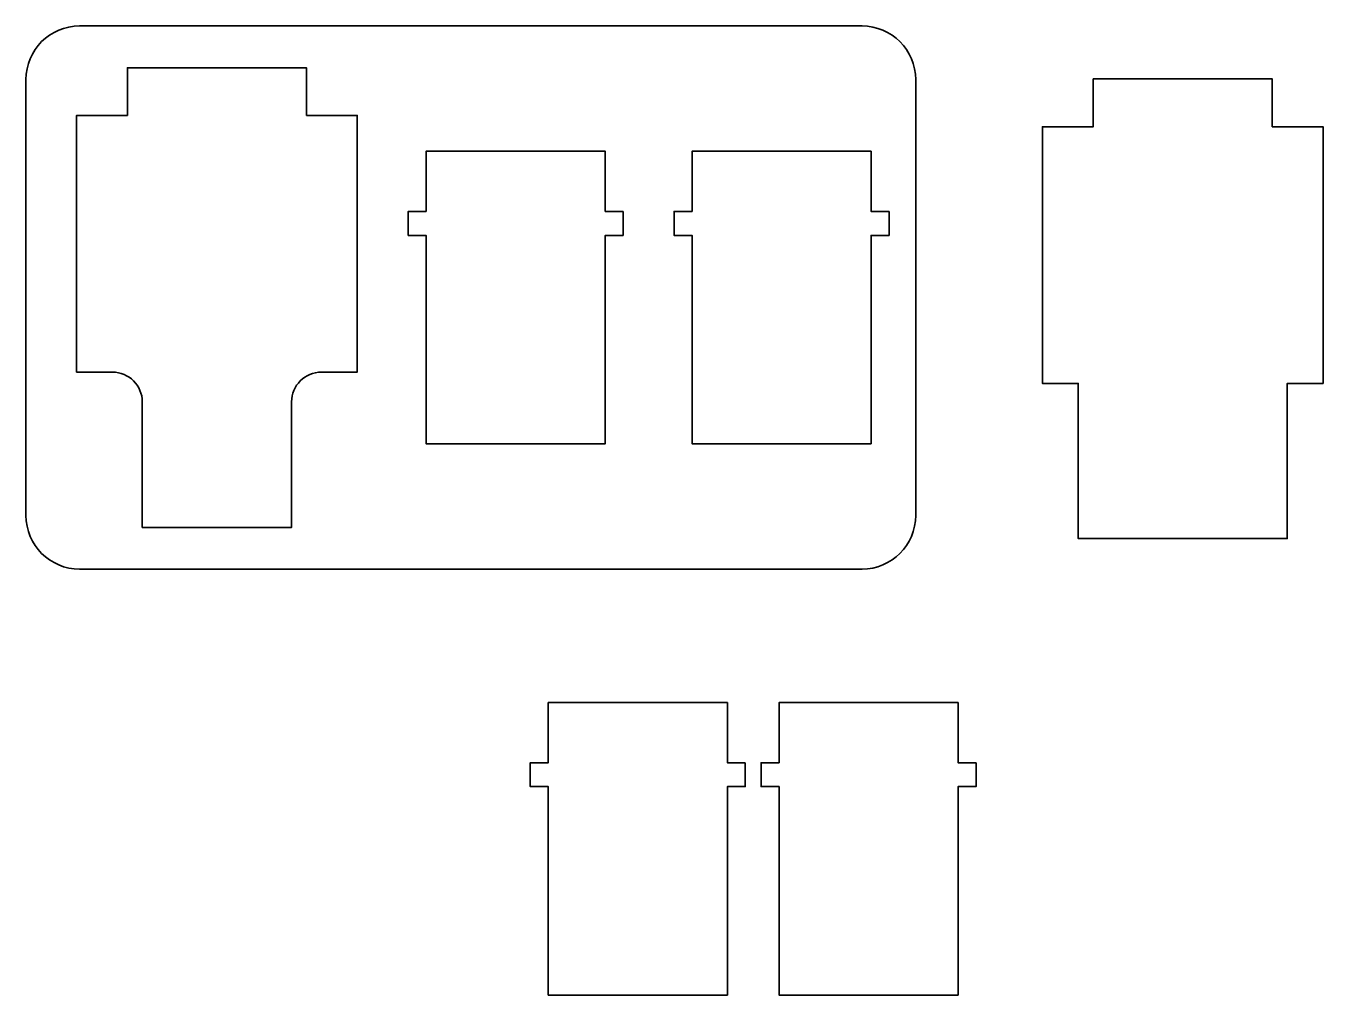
# Model space of a CAD drawing. Header units: millimetres. Extents: x -212 to 210, y -205 to 70.
# Drawn here: x -212.5 to 4.7, y -92.5 to 69.9 of the extents above; entities that cross this region are included whole.
import ezdxf

# ---------------------------------------------------------------- set-up
doc = ezdxf.new("R2010")
doc.units = ezdxf.units.MM
doc.header["$MEASUREMENT"] = 0
doc.layers.add('Capa 1', color=7, linetype='Continuous', lineweight=0)

msp = doc.modelspace()

# ---------------------------------------------------------------- linework, layer by layer
at = {"layer": 'Capa 1', "color": 250, "lineweight": 35, "true_color": 0x1d1d1b}
for points in [[(-3.76, 52.98), (-3.76, 60.98), (-33.76, 60.98), (-33.76, 52.98), (-42.26, 52.98), (-42.26, 9.98), (-36.26, 9.98), (-36.26, -16.02), (-1.26, -16.02), (-1.26, 9.98), (4.74, 9.98), (4.74, 52.98)], [(-112.47, 38.78), (-115.47, 38.78), (-115.47, 48.86), (-145.47, 48.86), (-145.47, 38.78), (-148.47, 38.78), (-148.47, 34.78), (-145.47, 34.78), (-145.47, -0.14), (-115.47, -0.14), (-115.47, 34.78), (-112.47, 34.78)], [(-67.94, 38.78), (-70.94, 38.78), (-70.94, 48.86), (-100.94, 48.86), (-100.94, 38.78), (-103.94, 38.78), (-103.94, 34.78), (-100.94, 34.78), (-100.94, -0.14), (-70.94, -0.14), (-70.94, 34.78), (-67.94, 34.78)], [(-92.02, -53.58), (-95.02, -53.58), (-95.02, -43.5), (-125.02, -43.5), (-125.02, -53.58), (-128.02, -53.58), (-128.02, -57.58), (-125.02, -57.58), (-125.02, -92.5), (-95.02, -92.5), (-95.02, -57.58), (-92.02, -57.58)], [(-53.37, -53.58), (-56.37, -53.58), (-56.37, -43.5), (-86.37, -43.5), (-86.37, -53.58), (-89.37, -53.58), (-89.37, -57.58), (-86.37, -57.58), (-86.37, -92.5), (-56.37, -92.5), (-56.37, -57.58), (-53.37, -57.58)]]:
    msp.add_lwpolyline(points, close=True, dxfattribs=at)
for points, knots in [([(-72.47, -21.14), (-72.47, -21.14), (-203.49, -21.14), (-203.49, -21.14), (-208.46, -21.14), (-212.48, -17.11), (-212.48, -12.15), (-212.48, -12.15), (-212.48, 60.87), (-212.48, 60.87), (-212.48, 65.84), (-208.46, 69.86), (-203.49, 69.86), (-203.49, 69.86), (-72.47, 69.86), (-72.47, 69.86), (-67.51, 69.86), (-63.48, 65.84), (-63.48, 60.87), (-63.48, 60.87), (-63.48, -12.15), (-63.48, -12.15), (-63.48, -17.11), (-67.51, -21.14), (-72.47, -21.14)], [0, 0, 0, 0, 1, 1, 1, 2, 2, 2, 3, 3, 3, 4, 4, 4, 5, 5, 5, 6, 6, 6, 7, 7, 7, 8, 8, 8, 8]), ([(-165.5, 54.86), (-165.5, 54.86), (-165.5, 62.86), (-165.5, 62.86), (-165.5, 62.86), (-195.5, 62.86), (-195.5, 62.86), (-195.5, 62.86), (-195.5, 54.86), (-195.5, 54.86), (-195.5, 54.86), (-204, 54.86), (-204, 54.86), (-204, 54.86), (-204, 11.86), (-204, 11.86), (-204, 11.86), (-198, 11.86), (-198, 11.86), (-195.24, 11.86), (-193, 9.62), (-193, 6.86), (-193, 6.86), (-193, -14.14), (-193, -14.14), (-193, -14.14), (-168, -14.14), (-168, -14.14), (-168, -14.14), (-168, 6.86), (-168, 6.86), (-168, 9.62), (-165.76, 11.86), (-163, 11.86), (-163, 11.86), (-157, 11.86), (-157, 11.86), (-157, 11.86), (-157, 54.86), (-157, 54.86), (-157, 54.86), (-165.5, 54.86), (-165.5, 54.86)], [0, 0, 0, 0, 1, 1, 1, 2, 2, 2, 3, 3, 3, 4, 4, 4, 5, 5, 5, 6, 6, 6, 7, 7, 7, 8, 8, 8, 9, 9, 9, 10, 10, 10, 11, 11, 11, 12, 12, 12, 13, 13, 13, 14, 14, 14, 14])]:
    msp.add_open_spline(points, degree=3, knots=knots, dxfattribs=at)

doc.saveas('drawing.dxf')
